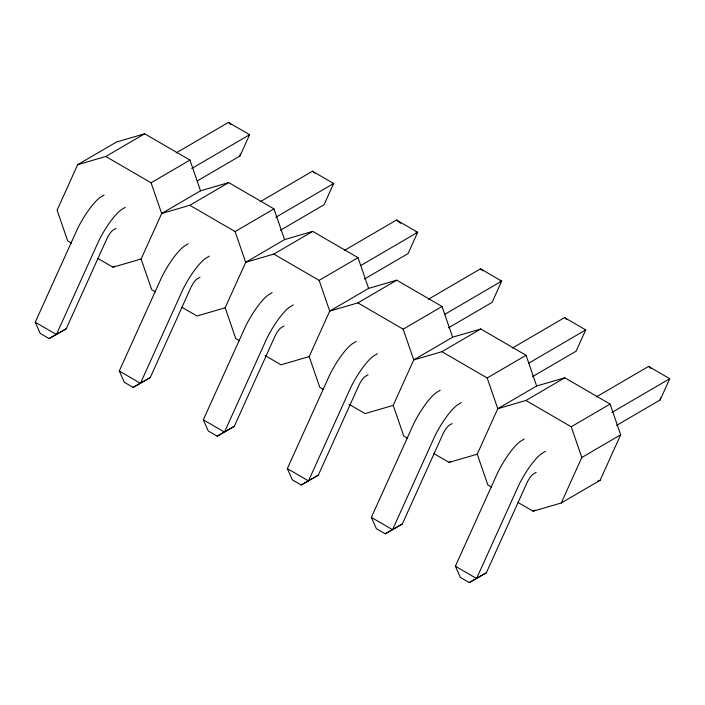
<?xml version="1.0" encoding="UTF-8"?>
<svg xmlns="http://www.w3.org/2000/svg" width="705" height="705" viewBox="0 0 705 705"><rect width="100%" height="100%" fill="white"/><g stroke="black" fill="none" stroke-linecap="round" stroke-linejoin="round"><path stroke-width="1.06" d="M197.4 180.859L240.008 155.972L240.273 153.857M616.593 425.406L660.144 399.973L660.409 397.849M155.488 291.896L151.716 289.711L141.123 258.991L161.665 213.5L200.537 190.799L189.953 160.079L144.675 133.783L116.51 142.005L77.638 164.697L57.096 210.196L67.689 240.907L71.461 243.102M115.981 228.402L113.144 230.059A8.24 1.983 -59.9 0 0 106.808 238.88L66.217 328.786L49.112 338.594L40.264 333.465L35.25 322.203L77.603 228.561A33.523 8.081 -59.9 0 1 99.793 197.682L104.102 195.021M200.008 277.206L197.171 278.863A8.24 1.983 -59.9 0 0 190.835 287.675L150.244 377.58L133.139 387.398L124.291 382.26L119.277 371.006L161.63 277.356A33.523 8.081 -59.9 0 1 183.82 246.477L188.129 243.815M240.008 155.972L249.614 134.699L228.438 122.406L176.241 152.897M239.515 340.7L235.743 338.506L225.159 307.785L245.692 262.295L284.564 239.603L312.729 231.381L358.008 257.677L368.592 288.398L329.72 311.099L309.187 356.589L319.77 387.309L323.542 389.495M284.036 326.001L281.198 327.658A8.24 1.983 -59.9 0 0 274.862 336.479L234.271 426.384L217.166 436.192L208.319 431.063L203.304 419.801L245.657 326.159A33.523 8.081 -59.9 0 1 267.847 295.28L272.156 292.619M260.268 201.692L312.465 171.209L333.641 183.503L324.036 204.776L280.484 230.209M368.063 374.804L365.225 376.461A8.24 1.983 -59.9 0 0 358.889 385.274L318.299 475.179L301.194 484.996L292.346 479.858L287.332 468.605L329.684 374.954A33.523 8.081 -59.9 0 1 351.874 344.075L356.184 341.414M407.569 438.298L403.798 436.104L393.214 405.384L413.756 359.894L452.619 337.193L480.784 328.979L526.062 355.276L536.646 385.996L497.783 408.688L477.241 454.187L487.825 484.908L491.596 487.093M452.099 423.599L449.252 425.256A8.24 1.983 -59.9 0 0 442.916 434.077L402.326 523.982L385.221 533.791L376.373 528.662L371.359 517.399L413.712 423.758A33.523 8.081 -59.9 0 1 435.901 392.879L440.211 390.217M536.126 472.403L533.28 474.06A8.24 1.983 -59.9 0 0 526.943 482.872L486.353 572.777L469.248 582.594L460.409 577.457L455.386 566.203L497.739 472.553A33.523 8.081 -59.9 0 1 519.929 441.674L524.238 439.012M512.35 348.085L564.546 317.602L585.723 329.896L576.117 351.169L532.566 376.602M518.008 502.436L533.103 511.204L561.268 502.982L581.81 457.492L620.673 434.791L610.089 404.08L564.811 377.783L536.646 385.996M561.268 502.982L600.131 480.29L620.673 434.791M660.144 399.973L669.75 378.7L648.574 366.406L596.377 396.889M77.638 164.697L105.803 156.484L144.675 133.783M105.803 156.484L151.082 182.78L189.953 160.079M125.278 207.314L120.96 209.975A33.523 8.081 -59.9 0 0 98.77 240.854L56.426 334.505L35.25 322.203M191.716 168.513L249.614 134.699M151.082 182.78L161.665 213.5L189.83 205.278L228.702 182.586L273.981 208.883L284.564 239.603M97.872 258.444L112.967 267.204L114.862 266.102M49.112 338.594L66.217 328.786M189.83 205.278L235.109 231.575L273.981 208.883M209.306 256.109L204.988 258.779A33.523 8.081 -59.9 0 0 182.798 289.658L140.454 383.3L119.277 371.006M275.743 217.316L333.641 183.503M235.109 231.575L245.692 262.295L273.857 254.082L312.729 231.381M344.296 250.487L396.492 220.004L417.668 232.298L408.063 253.571L364.511 279.004M133.139 387.398L150.244 377.58M273.857 254.082L319.136 280.379L358.008 257.677M293.333 304.912L289.015 307.574A33.523 8.081 -59.9 0 0 266.825 338.453L224.481 432.103L203.304 419.801M360.722 265.556L417.668 232.298L415.853 232.086M319.136 280.379L329.72 311.099L357.884 302.877L396.756 280.185L442.035 306.481L452.619 337.193M428.323 299.29L480.519 268.808L501.696 281.101L492.09 302.375L448.539 327.807M217.166 436.192L234.271 426.384M357.884 302.877L403.163 329.173L442.035 306.481M377.36 353.707L373.042 356.377A33.523 8.081 -59.9 0 0 350.852 387.256L308.508 480.898L287.332 468.605M444.749 314.36L501.696 281.101L499.88 280.89M403.163 329.173L413.756 359.894L441.912 351.68L480.784 328.979M301.194 484.996L318.299 475.179M441.912 351.68L487.19 377.977L526.062 355.276M461.387 402.511L457.069 405.172A33.523 8.081 -59.9 0 0 434.879 436.051L392.535 529.693L371.359 517.399M528.776 363.154L585.723 329.896M487.19 377.977L497.783 408.688L525.939 400.475L564.811 377.783M433.98 453.632L449.076 462.401L450.971 461.29M385.221 533.791L402.326 523.982M525.939 400.475L571.217 426.772L610.089 404.08M545.414 451.306L541.096 453.976A33.523 8.081 -59.9 0 0 518.906 484.855L476.562 578.497L455.386 566.203M611.852 412.513L669.75 378.7M533.103 511.204L534.998 510.094M469.248 582.594L486.353 572.777M200.537 190.799L228.702 182.586M112.967 267.204L141.123 258.991M225.159 307.785L196.995 316.007L181.899 307.239M368.592 288.398L396.756 280.185M309.187 356.589L281.022 364.802L264.983 355.487M393.214 405.384L365.049 413.606L349.01 404.291M449.076 462.401L477.241 454.187M598.043 480.898L600.131 480.29M648.574 366.406L651.094 368.424M564.546 317.602L567.067 319.629M480.519 268.808L483.04 270.826M396.492 220.004L400.687 223.379M312.465 171.209L314.985 173.227M228.438 122.406L230.958 124.432M571.217 426.772L581.81 457.492"/></g></svg>
